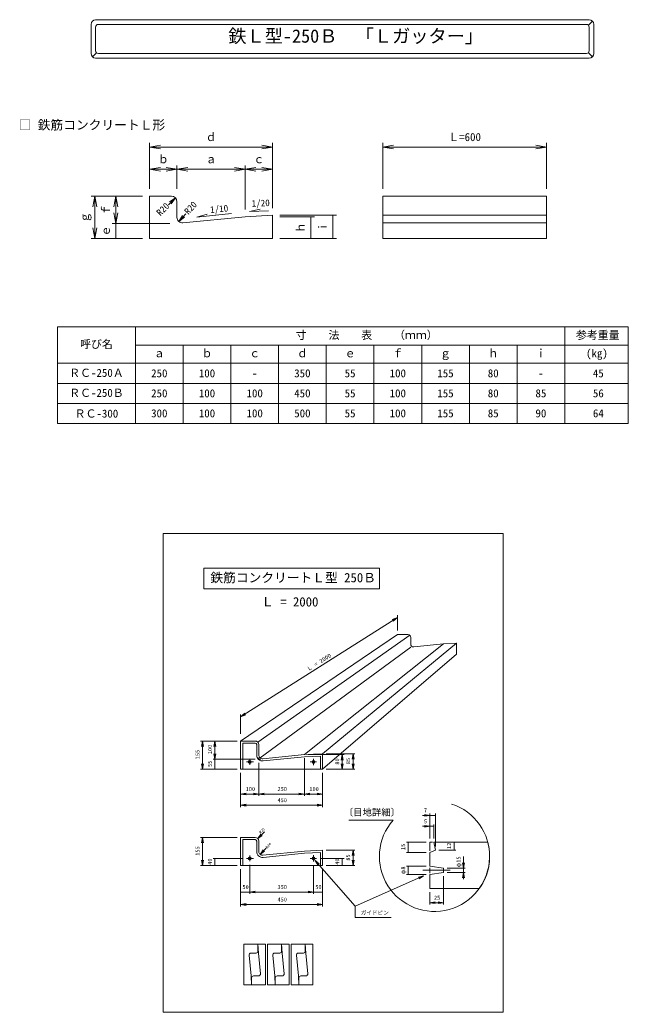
# Model space of a CAD drawing. Units: millimetres on the paper. Extents: x 40 to 502, y 22 to 376.
# Drawn here: x 39.6 to 206.6, y 22.2 to 294.8 of the extents above; entities that cross this region are included whole.
import ezdxf
from ezdxf.enums import TextEntityAlignment as Align

# ---------------------------------------------------------------- set-up
doc = ezdxf.new("R2010")
doc.units = ezdxf.units.MM
doc.layers.add('0_2', color=4, linetype='Continuous', lineweight=18)
doc.layers.add('1', color=4, linetype='Continuous', lineweight=18)
doc.styles.add('ＭＳ ゴシック-5.0-0.0', font='')
doc.styles.get('ＭＳ ゴシック-5.0-0.0').set_extended_font_data('ＭＳ ゴシック-5.0-0.0')

msp = doc.modelspace()

# ---------------------------------------------------------------- linework, layer by layer
at = {"layer": '0_2'}
for p, q in [((78.897, 22.164), (78.897, 153.7)), ((78.897, 153.7), (172.33, 153.7)), ((172.33, 153.7), (172.33, 22.164)), ((90.073, 138.525), (90.073, 144.205)), ((90.073, 144.205), (138.299, 144.205)), ((138.299, 144.205), (138.299, 138.525)), ((138.299, 138.525), (90.073, 138.525)), ((143.239, 127.053), (143.239, 131.249)), ((100.202, 103.329), (143.239, 130.656)), ((143.239, 130.656), (141.852, 130.085)), ((143.239, 130.656), (142.132, 129.645)), ((104.909, 96.38), (146.638, 125.721)), ((117.702, 92.923), (155.91, 123.364)), ((105.55, 92.02), (146.898, 122.463)), ((100.202, 103.329), (101.31, 104.341)), ((100.202, 98.613), (100.202, 103.921)), ((100.202, 103.329), (101.589, 103.901)), ((89.22, 96.673), (99.202, 96.673)), ((89.72, 96.673), (89.459, 95.195)), ((89.72, 96.673), (89.98, 95.195)), ((89.72, 96.673), (89.72, 88.923)), ((93.129, 96.673), (92.869, 95.195)), ((93.129, 96.673), (93.39, 95.195)), ((93.129, 96.673), (93.129, 91.673)), ((100.801, 96.073), (104.202, 96.073)), ((100.801, 96.073), (100.801, 88.923)), ((104.602, 92.778), (104.602, 95.673)), ((93.129, 91.673), (92.869, 93.15)), ((93.129, 91.673), (93.39, 93.15)), ((118.702, 92.923), (128.6, 92.923)), ((123.702, 93.173), (131.602, 93.173)), ((128.1, 92.923), (127.839, 91.445)), ((128.1, 92.923), (128.36, 91.445)), ((128.1, 92.923), (128.1, 88.923)), ((131.102, 93.173), (130.841, 91.695)), ((131.102, 93.173), (131.362, 91.695)), ((131.102, 93.173), (131.102, 88.923)), ((89.72, 88.923), (89.459, 90.4)), ((89.72, 88.923), (89.98, 90.4)), ((92.629, 91.673), (104.202, 91.673)), ((93.129, 91.673), (93.129, 88.923)), ((101.838, 90.923), (103.689, 90.923)), ((102.702, 90.135), (102.702, 91.673)), ((105.202, 91.673), (105.202, 92.169)), ((105.202, 91.673), (105.754, 91.728)), ((105.202, 81.61), (105.202, 90.673)), ((106.361, 91.185), (117.762, 92.326)), ((117.702, 81.61), (117.702, 91.923)), ((117.732, 92.324), (122.103, 92.543)), ((119.334, 90.923), (121.073, 90.923)), ((120.202, 90.023), (120.202, 91.762)), ((122.103, 92.543), (122.103, 88.923)), ((128.1, 88.923), (127.839, 90.4)), ((128.1, 88.923), (128.36, 90.4)), ((131.102, 88.923), (130.841, 90.4)), ((131.102, 88.923), (131.362, 90.4)), ((89.22, 88.923), (99.202, 88.923)), ((100.202, 78.527), (100.202, 87.923)), ((122.702, 78.527), (122.702, 87.923)), ((123.702, 88.923), (131.602, 88.923)), ((100.202, 82.11), (101.679, 82.371)), ((100.202, 82.11), (101.679, 81.85)), ((105.202, 82.11), (100.202, 82.11)), ((105.202, 82.11), (103.725, 82.371)), ((105.202, 82.11), (103.725, 81.85)), ((105.202, 82.11), (106.679, 82.371)), ((105.202, 82.11), (106.679, 81.85)), ((105.202, 82.11), (117.702, 82.11)), ((117.702, 82.11), (116.225, 82.371)), ((117.702, 82.11), (116.225, 81.85)), ((117.702, 82.11), (119.179, 82.371)), ((117.702, 82.11), (119.179, 81.85)), ((117.702, 82.11), (122.702, 82.11)), ((122.702, 82.11), (121.225, 82.371)), ((122.702, 82.11), (121.225, 81.85)), ((100.202, 79.027), (101.679, 79.288)), ((122.702, 79.027), (121.225, 79.288)), ((100.202, 79.027), (101.679, 78.767)), ((100.202, 79.027), (122.702, 79.027)), ((122.702, 79.027), (121.225, 78.767)), ((152.175, 76.24), (150.698, 76.501)), ((152.175, 69.897), (152.175, 76.74)), ((153.675, 67.647), (153.675, 76.74)), ((129.932, 74.925), (142.048, 74.925)), ((152.175, 76.24), (150.156, 76.24)), ((152.175, 76.24), (150.698, 75.98)), ((152.175, 76.24), (153.675, 76.24)), ((153.225, 69.897), (153.225, 73.731)), ((106.765, 71.736), (104.909, 69.88)), ((104.909, 69.88), (105.77, 71.108)), ((152.175, 73.231), (150.156, 73.231)), ((152.175, 73.231), (150.698, 73.492)), ((152.175, 73.231), (150.698, 72.971)), ((152.175, 73.231), (153.225, 73.231)), ((89.22, 70.173), (99.202, 70.173)), ((89.72, 70.173), (89.459, 68.695)), ((89.72, 70.173), (89.98, 68.695)), ((89.72, 70.173), (89.72, 62.423)), ((100.801, 69.573), (104.202, 69.573)), ((100.801, 69.573), (100.801, 62.423)), ((104.602, 66.278), (104.602, 69.173)), ((104.909, 69.88), (106.138, 70.74)), ((145.718, 68.897), (151.175, 68.897)), ((146.218, 68.897), (146.218, 66.047)), ((152.175, 66.514), (152.175, 68.897)), ((152.175, 68.897), (152.866, 68.897)), ((158.813, 68.897), (158.813, 66.647)), ((105.55, 65.52), (107.244, 67.214)), ((105.55, 65.52), (106.41, 66.749)), ((105.55, 65.52), (106.778, 66.38)), ((106.361, 64.685), (117.762, 65.826)), ((117.732, 65.824), (122.103, 66.043)), ((122.103, 66.043), (122.103, 62.423)), ((123.702, 66.673), (131.602, 66.673)), ((131.102, 66.673), (130.841, 65.195)), ((131.102, 66.673), (131.362, 65.195)), ((131.102, 66.673), (131.102, 62.423)), ((145.718, 66.047), (151.175, 66.047)), ((154.675, 66.647), (159.313, 66.647)), ((89.72, 62.423), (89.459, 63.9)), ((89.72, 62.423), (89.98, 63.9)), ((92.629, 64.423), (100.838, 64.423)), ((93.129, 64.423), (93.129, 62.423)), ((101.838, 64.423), (103.689, 64.423)), ((102.702, 63.635), (102.702, 65.173)), ((119.334, 64.423), (121.073, 64.423)), ((120.202, 63.523), (120.202, 65.262)), ((120.614, 63.885), (131.659, 51.313)), ((120.614, 63.885), (121.394, 62.603)), ((120.614, 63.885), (121.785, 62.947)), ((122.073, 64.423), (128.6, 64.423)), ((128.1, 62.423), (128.1, 64.423)), ((131.102, 62.423), (130.841, 63.9)), ((131.102, 62.423), (131.362, 63.9)), ((161.403, 61.747), (161.142, 63.225)), ((161.403, 61.747), (161.403, 64.935)), ((161.403, 61.747), (161.663, 63.225)), ((89.22, 62.423), (99.202, 62.423)), ((100.202, 51.233), (100.202, 61.423)), ((102.702, 54.681), (102.702, 62.635)), ((120.202, 54.681), (120.202, 62.523)), ((122.702, 51.233), (122.702, 61.423)), ((123.702, 62.423), (131.602, 62.423)), ((145.718, 62.272), (151.175, 62.272)), ((145.718, 60.022), (151.175, 60.022)), ((146.218, 62.272), (146.218, 60.022)), ((150.256, 61.147), (157.737, 61.147)), ((152.175, 60.356), (152.175, 61.826)), ((156.925, 61.747), (161.903, 61.747)), ((156.925, 60.547), (161.903, 60.547)), ((161.403, 60.547), (161.142, 59.07)), ((161.403, 61.747), (161.403, 60.547)), ((161.403, 60.547), (161.403, 58.716)), ((161.403, 60.547), (161.663, 59.07)), ((150.457, 59.655), (131.659, 51.313)), ((150.457, 59.655), (149.002, 59.294)), ((150.457, 59.655), (149.213, 58.818)), ((155.925, 51.739), (155.925, 59.547)), ((102.702, 55.181), (100.202, 55.181)), ((102.702, 55.181), (104.179, 55.442)), ((102.702, 55.181), (104.179, 54.921)), ((102.702, 55.181), (120.202, 55.181)), ((120.202, 55.181), (118.725, 55.442)), ((120.202, 55.181), (118.725, 54.921)), ((120.202, 55.181), (122.702, 55.181)), ((152.175, 51.739), (152.175, 55.147)), ((100.202, 51.733), (101.679, 51.994)), ((122.702, 51.733), (121.225, 51.994)), ((152.175, 52.239), (153.653, 52.5)), ((152.175, 52.239), (153.653, 51.979)), ((155.925, 52.239), (152.175, 52.239)), ((155.925, 52.239), (154.448, 52.5)), ((155.925, 52.239), (154.448, 51.979)), ((100.202, 51.733), (101.679, 51.473)), ((100.202, 51.733), (122.702, 51.733)), ((122.702, 51.733), (121.225, 51.473)), ((131.659, 51.313), (131.659, 48.141)), ((131.659, 48.141), (141.528, 48.141)), ((104.945, 40.882), (101.07, 40.882)), ((101.07, 40.882), (101.07, 29.632)), ((102.998, 38.382), (104.445, 38.382)), ((104.945, 40.882), (104.945, 38.882)), ((105.07, 38.382), (104.945, 40.882)), ((104.945, 40.882), (107.07, 40.882)), ((105.64, 32.682), (105.07, 38.382)), ((107.07, 29.632), (107.07, 40.882)), ((111.445, 40.882), (107.57, 40.882)), ((107.57, 40.882), (107.57, 29.632)), ((109.498, 38.382), (110.945, 38.382)), ((111.445, 40.882), (111.445, 38.882)), ((111.57, 38.382), (111.445, 40.882)), ((111.445, 40.882), (113.57, 40.882)), ((112.14, 32.682), (111.57, 38.382)), ((113.57, 29.632), (113.57, 40.882)), ((117.945, 40.882), (114.07, 40.882)), ((114.07, 40.882), (114.07, 29.632)), ((115.998, 38.382), (117.445, 38.382)), ((117.945, 40.882), (117.945, 38.882)), ((118.07, 38.382), (117.945, 40.882)), ((117.945, 40.882), (120.07, 40.882)), ((118.64, 32.682), (118.07, 38.382)), ((120.07, 29.632), (120.07, 40.882)), ((102.5, 37.833), (103.07, 32.132)), ((109, 37.833), (109.57, 32.132)), ((115.5, 37.833), (116.07, 32.132)), ((103.07, 32.132), (103.195, 29.632)), ((103.195, 29.632), (103.195, 31.632)), ((105.143, 32.132), (103.695, 32.132)), ((109.57, 32.132), (109.695, 29.632)), ((109.695, 29.632), (109.695, 31.632)), ((111.643, 32.132), (110.195, 32.132)), ((116.07, 32.132), (116.195, 29.632)), ((116.195, 29.632), (116.195, 31.632)), ((118.143, 32.132), (116.695, 32.132)), ((103.195, 29.632), (101.07, 29.632)), ((103.195, 29.632), (107.07, 29.632)), ((109.695, 29.632), (107.57, 29.632)), ((109.695, 29.632), (113.57, 29.632)), ((116.195, 29.632), (114.07, 29.632)), ((116.195, 29.632), (120.07, 29.632)), ((172.33, 22.164), (78.897, 22.164))]:
    msp.add_line(p, q, dxfattribs=at)
at = {"layer": '0_2', "color": 2}
for p, q in [((100.202, 96.673), (143.239, 125.903)), ((143.239, 125.903), (146.148, 125.903)), ((122.702, 93.173), (159.474, 123.542)), ((146.898, 123.292), (146.898, 125.153)), ((147.722, 122.545), (155.91, 123.364)), ((155.91, 123.364), (159.474, 123.542)), ((159.474, 120.513), (159.474, 123.542)), ((122.702, 88.923), (159.474, 120.513)), ((100.202, 96.673), (100.202, 88.923)), ((100.202, 96.673), (104.202, 96.673)), ((105.202, 92.778), (105.202, 95.673)), ((106.302, 91.783), (117.702, 92.923)), ((117.702, 92.923), (122.702, 93.173)), ((122.702, 93.173), (122.702, 88.923)), ((100.202, 88.923), (122.702, 88.923)), ((100.202, 70.173), (100.202, 62.423)), ((100.202, 70.173), (104.202, 70.173)), ((105.202, 66.278), (105.202, 69.173)), ((153.225, 68.897), (168.063, 68.897)), ((153.225, 68.897), (153.675, 66.647)), ((106.302, 65.283), (117.702, 66.423)), ((117.702, 66.423), (122.702, 66.673)), ((122.702, 66.673), (122.702, 62.423)), ((153.675, 66.647), (152.175, 66.047)), ((152.175, 62.272), (152.175, 66.047)), ((100.202, 62.423), (122.702, 62.423)), ((152.175, 62.272), (155.925, 61.747)), ((155.925, 60.547), (152.175, 60.022)), ((152.175, 56.147), (152.175, 60.022)), ((155.925, 61.747), (155.925, 60.547)), ((152.175, 56.147), (165.74, 56.147))]:
    msp.add_line(p, q, dxfattribs=at)
at = {"layer": '0_2', "color": 9}
for p, q in [((153.675, 66.647), (153.225, 68.897)), ((153.225, 68.897), (168.063, 68.897)), ((168.063, 68.897), (168.353, 67.59)), ((152.175, 66.047), (153.675, 66.647)), ((152.175, 62.272), (152.175, 66.047)), ((168.353, 67.59), (168.526, 66.263)), ((168.526, 66.263), (168.581, 64.925)), ((168.517, 63.588), (168.336, 62.261)), ((168.581, 64.925), (168.517, 63.588)), ((155.925, 61.747), (152.175, 62.272)), ((152.175, 60.022), (155.925, 60.547)), ((152.175, 56.147), (152.175, 60.022)), ((155.925, 60.547), (155.925, 61.747)), ((168.038, 60.956), (167.625, 59.682)), ((168.336, 62.261), (168.038, 60.956)), ((166.472, 57.268), (165.74, 56.147)), ((167.102, 58.45), (166.472, 57.268)), ((167.625, 59.682), (167.102, 58.45)), ((165.74, 56.147), (152.175, 56.147))]:
    msp.add_line(p, q, dxfattribs=at)
at = {"layer": '0_2'}
for centre in [(102.702, 90.923), (120.202, 90.923), (102.702, 64.423), (120.202, 64.423)]:
    msp.add_circle(centre, 0.4, dxfattribs=at)
at = {"layer": '0_2', "color": 2}
for centre, radius, start, end in [((146.148, 125.153), 0.75, 0, 90), ((147.648, 123.292), 0.75, 180, 275.71059), ((104.202, 95.673), 1, 0, 90), ((106.202, 92.778), 1, 180, 275.71059), ((104.202, 69.173), 1, 0, 90), ((106.202, 66.278), 1, 180, 275.71059)]:
    msp.add_arc(centre, radius, start, end, dxfattribs=at)
at = {"layer": '0_2'}
for centre, radius, start, end in [((104.202, 95.673), 0.4, 0, 90), ((106.202, 92.778), 1.6, 180, 275.71059), ((153.448, 64.974), 15.133, 138.88137, 71.9488), ((104.202, 69.173), 0.4, 0, 90), ((106.202, 66.278), 1.6, 180, 275.71059), ((102.998, 37.882), 0.5, 90, 185.71059), ((104.445, 38.882), 0.5, 270, 0), ((109.498, 37.882), 0.5, 90, 185.71059), ((110.945, 38.882), 0.5, 270, 0), ((115.998, 37.882), 0.5, 90, 185.71059), ((117.445, 38.882), 0.5, 270, 0), ((103.695, 31.632), 0.5, 90, 180), ((105.143, 32.632), 0.5, 270, 5.71059), ((110.195, 31.632), 0.5, 90, 180), ((111.643, 32.632), 0.5, 270, 5.71059), ((116.695, 31.632), 0.5, 90, 180), ((118.143, 32.632), 0.5, 270, 5.71059)]:
    msp.add_arc(centre, radius, start, end, dxfattribs=at)
at = {"layer": '1'}
for p, q in [((60.38, 294.842), (110.329, 294.842)), ((110.329, 294.842), (195.929, 294.842)), ((59.13, 285.592), (59.13, 293.592)), ((60.38, 286.342), (60.38, 292.842)), ((61.13, 293.592), (195.179, 293.592)), ((195.71, 293.372), (196.813, 294.475)), ((195.929, 286.342), (195.929, 292.842)), ((197.179, 293.592), (197.179, 285.592)), ((60.6, 285.811), (59.496, 284.708)), ((60.38, 284.342), (195.929, 284.342)), ((61.13, 285.592), (195.179, 285.592)), ((195.71, 285.811), (196.813, 284.708)), ((75.209, 248.379), (75.209, 261.035)), ((75.209, 259.876), (78.163, 260.397)), ((75.209, 259.876), (78.163, 259.356)), ((75.209, 259.876), (108.959, 259.876)), ((108.959, 259.876), (106.005, 260.397)), ((108.959, 259.876), (106.005, 259.356)), ((108.959, 243.129), (108.959, 261.035)), ((139.215, 248.379), (139.215, 261.035)), ((139.215, 259.876), (142.169, 260.397)), ((139.215, 259.876), (142.169, 259.356)), ((139.215, 259.876), (184.215, 259.876)), ((184.215, 259.876), (181.26, 260.397)), ((184.215, 259.876), (181.26, 259.356)), ((184.215, 248.379), (184.215, 261.035)), ((75.209, 253.779), (78.163, 254.3)), ((75.209, 253.779), (78.163, 253.258)), ((75.209, 253.779), (82.709, 253.779)), ((82.709, 253.779), (79.755, 254.3)), ((82.709, 253.779), (79.755, 253.258)), ((82.709, 248.379), (82.709, 254.779)), ((82.709, 253.779), (85.663, 254.3)), ((82.709, 253.779), (85.663, 253.258)), ((82.709, 253.779), (101.459, 253.779)), ((101.459, 253.779), (98.505, 254.3)), ((101.459, 253.779), (98.505, 253.258)), ((101.459, 242.754), (101.459, 254.779)), ((101.459, 253.779), (104.413, 254.3)), ((101.459, 253.779), (104.413, 253.258)), ((101.459, 253.779), (108.959, 253.779)), ((108.959, 253.779), (106.005, 254.3)), ((108.959, 253.779), (106.005, 253.258)), ((59.147, 246.379), (73.209, 246.379)), ((60.147, 246.379), (59.626, 243.425)), ((60.147, 246.379), (60.668, 243.425)), ((60.147, 246.379), (60.147, 234.754)), ((65.94, 246.379), (65.419, 243.425)), ((65.94, 246.379), (66.461, 243.425)), ((65.94, 246.379), (65.94, 238.879)), ((80.361, 244.032), (82.27, 245.94)), ((82.27, 245.94), (80.649, 244.805)), ((82.27, 245.94), (81.135, 244.319)), ((102.643, 242.132), (105.568, 242.8)), ((65.94, 238.879), (65.419, 241.834)), ((65.94, 238.879), (66.461, 241.834)), ((83.202, 239.425), (85.114, 241.537)), ((83.202, 239.425), (84.255, 241.1)), ((83.202, 239.425), (84.764, 240.639)), ((88.16, 240.647), (97.66, 241.597)), ((88.16, 240.647), (91.048, 241.459)), ((102.643, 242.132), (107.867, 242.393)), ((110.959, 241.129), (126.488, 241.129)), ((110.959, 240.754), (120.463, 240.754)), ((119.463, 240.754), (119.463, 234.754)), ((125.488, 241.129), (125.488, 234.754)), ((60.147, 234.754), (59.626, 237.709)), ((60.147, 234.754), (60.668, 237.709)), ((64.94, 238.879), (80.709, 238.879)), ((65.94, 238.879), (65.94, 234.754)), ((59.147, 234.754), (73.209, 234.754)), ((110.959, 234.754), (126.488, 234.754)), ((189.22, 210.458), (189.22, 183.958)), ((71.313, 205.458), (206.621, 205.458)), ((84.414, 205.458), (84.414, 183.958)), ((97.515, 205.458), (97.515, 183.958)), ((110.616, 205.458), (110.616, 183.958)), ((123.716, 205.458), (123.716, 183.958)), ((136.817, 205.458), (136.817, 183.958)), ((149.918, 205.458), (149.918, 183.958)), ((163.018, 205.458), (163.018, 183.958)), ((176.119, 205.458), (176.119, 183.958)), ((49.876, 200.458), (206.621, 200.458)), ((49.876, 194.958), (206.621, 194.958)), ((49.876, 189.458), (206.621, 189.458))]:
    msp.add_line(p, q, dxfattribs=at)
at = {"layer": '1', "color": 2}
for p, q in [((75.209, 246.379), (81.209, 246.379)), ((75.209, 234.754), (75.209, 246.379)), ((139.215, 246.379), (139.215, 234.754)), ((139.215, 246.379), (184.215, 246.379)), ((184.215, 246.379), (184.215, 234.754)), ((82.709, 240.537), (82.709, 244.879)), ((101.459, 240.754), (84.358, 239.044)), ((108.959, 241.129), (101.459, 240.754)), ((108.959, 234.754), (108.959, 241.129)), ((139.215, 241.129), (184.215, 241.129)), ((139.215, 239.044), (184.215, 239.044)), ((75.209, 234.754), (108.959, 234.754)), ((139.215, 234.754), (184.215, 234.754)), ((49.876, 210.458), (206.621, 210.458)), ((49.876, 210.458), (49.876, 183.958)), ((71.313, 210.458), (71.313, 183.958)), ((206.621, 210.458), (206.621, 183.958)), ((49.876, 183.958), (206.621, 183.958))]:
    msp.add_line(p, q, dxfattribs=at)
at = {"layer": '1'}
for centre, radius, start, end in [((60.38, 293.592), 1.25, 90, 180), ((195.929, 293.592), 1.25, 0, 90), ((61.13, 292.842), 0.75, 90, 180), ((195.179, 292.842), 0.75, 0, 90), ((61.13, 286.342), 0.75, 180, 270), ((195.179, 286.342), 0.75, 270, 0), ((60.38, 285.592), 1.25, 180, 270), ((195.929, 285.592), 1.25, 270, 0)]:
    msp.add_arc(centre, radius, start, end, dxfattribs=at)
at = {"layer": '1', "color": 2}
for centre, start, end in [((81.209, 244.879), 0, 90), ((84.209, 240.537), 180, 275.71059)]:
    msp.add_arc(centre, 1.5, start, end, dxfattribs=at)

# ---------------------------------------------------------------- texts
at = {"layer": '0_2', "color": 7, "style": 'ＭＳ ゴシック-5.0-0.0'}
for s, height, p in [('鉄筋コンクリートＬ型 250Ｂ', 2.566, (91.876, 139.516)), ('Ｌ = 2000', 2.566, (105.834, 132.872)), ('100', 1.1, (101.577, 82.61)), ('250', 1.1, (110.327, 82.61)), ('100', 1.1, (119.077, 82.61)), ('450', 1.1, (110.327, 79.527)), ('〔目地詳細〕', 1.833, (128.56, 75.611)), ('7', 1.1, (150.531, 76.74)), ('5', 1.1, (150.531, 73.731)), ('50', 1.1, (100.702, 55.681)), ('350', 1.1, (110.327, 55.681)), ('50', 1.1, (120.702, 55.681)), ('450', 1.1, (110.327, 52.233)), ('25', 1.1, (153.3, 52.739)), ('ガイドピン', 1.1, (133.186, 48.611))]:
    msp.add_text(s, height=height, dxfattribs=at).set_placement(p, align=Align.BOTTOM_LEFT)
for s, height, rotation, p in [('Ｌ = 2000', 1.1, 32.415, (118.98, 115.546)), ('155', 1.1, 90, (89.22, 91.673)), ('100', 1.1, 90, (92.629, 93.048)), ('55', 1.1, 90, (92.629, 89.548)), ('80', 1.1, 90, (127.6, 90.173)), ('85', 1.1, 90, (130.602, 90.298)), ('R20', 0.7331, 45, (105.869, 70.994)), ('R20', 0.7331, 45, (107.669, 66.927)), ('12', 1.1, 90, (158.313, 67.022)), ('155', 1.1, 90, (89.22, 65.173)), ('15', 1.1, 90, (145.718, 66.722)), ('40', 1.1, 90, (92.629, 62.673)), ('40', 1.1, 90, (127.6, 62.673)), ('85', 1.1, 90, (130.602, 63.798)), ('φ15', 1.1, 90, (160.903, 61.935)), ('φ8', 1.1, 90, (145.718, 60.022))]:
    msp.add_text(s, height=height, rotation=rotation, dxfattribs=at).set_placement(p, align=Align.BOTTOM_LEFT)
at = {"layer": '1', "color": 7, "style": 'ＭＳ ゴシック-5.0-0.0'}
for s, height, p in [('鉄Ｌ型-250Ｂ\u3000「Ｌガッター」', 3.666, (96.802, 287.468)), ('□ 鉄筋コンクリートＬ形', 2.566, (39.216, 263.927)), ('ｄ', 2.199, (90.584, 260.876)), ('Ｌ=600', 2.199, (157.215, 260.876)), ('ｂ', 2.199, (77.459, 254.779)), ('ａ', 2.199, (90.584, 254.779)), ('ｃ', 2.199, (103.709, 254.779)), ('寸\u3000\u3000法\u3000\u3000表\u3000\u3000（ｍｍ）', 2.199, (115.327, 206.459)), ('参考重量', 2.199, (192.278, 206.459)), ('呼び名', 2.199, (56.097, 203.959)), ('ｆ', 2.199, (141.867, 201.459)), ('(kg)', 2.199, (195.057, 201.459)), ('ａ', 2.199, (76.364, 201.459)), ('ｂ', 2.199, (89.465, 201.459)), ('ｃ', 2.199, (102.565, 201.459)), ('ｄ', 2.199, (115.666, 201.459)), ('ｅ', 2.199, (128.767, 201.459)), ('ｇ', 2.199, (154.968, 201.459)), ('ｈ', 2.199, (168.069, 201.459)), ('ｉ', 2.199, (181.169, 201.459)), ('ＲＣ-250Ａ', 2.199, (53.104, 196.072)), ('250', 2.199, (75.614, 195.959)), ('100', 2.199, (88.715, 195.959)), ('-', 2.199, (103.315, 195.959)), ('350', 2.199, (114.916, 195.959)), ('55', 2.199, (128.767, 195.959)), ('100', 2.199, (141.117, 195.959)), ('155', 2.199, (154.218, 195.959)), ('80', 2.199, (168.069, 195.959)), ('-', 2.199, (181.919, 195.959)), ('45', 2.199, (196.941, 195.959)), ('ＲＣ-250Ｂ', 2.199, (53.104, 190.572)), ('250', 2.199, (75.614, 190.459)), ('100', 2.199, (88.715, 190.459)), ('100', 2.199, (101.815, 190.459)), ('450', 2.199, (114.916, 190.459)), ('55', 2.199, (128.767, 190.459)), ('100', 2.199, (141.117, 190.459)), ('155', 2.199, (154.218, 190.459)), ('80', 2.199, (168.069, 190.459)), ('85', 2.199, (181.169, 190.459)), ('56', 2.199, (196.941, 190.459)), ('ＲＣ-300', 2.199, (54.604, 184.886)), ('300', 2.199, (75.614, 184.959)), ('100', 2.199, (88.715, 184.959)), ('100', 2.199, (101.815, 184.959)), ('500', 2.199, (114.916, 184.959)), ('55', 2.199, (128.767, 184.959)), ('100', 2.199, (141.117, 184.959)), ('155', 2.199, (154.218, 184.959)), ('85', 2.199, (168.069, 184.959)), ('90', 2.199, (181.169, 184.959)), ('64', 2.199, (196.941, 184.959))]:
    msp.add_text(s, height=height, dxfattribs=at).set_placement(p, align=Align.BOTTOM_LEFT)
for s, height, rotation, p in [('1/20', 1.833, 2.862, (103.284, 242.888)), ('ｆ', 2.199, 90, (64.94, 241.129)), ('R20', 1.833, 45, (78.547, 240.457)), ('R20', 1.833, 47.855, (86.275, 240.806)), ('1/10', 1.833, 5.711, (91.957, 241.181)), ('ｇ', 2.199, 90, (59.147, 239.067)), ('ｅ', 2.199, 90, (64.94, 235.317)), ('ｈ', 2.199, 90, (118.463, 236.254)), ('ｉ', 2.199, 90, (124.488, 236.442))]:
    msp.add_text(s, height=height, rotation=rotation, dxfattribs=at).set_placement(p, align=Align.BOTTOM_LEFT)

doc.saveas('drawing.dxf')
